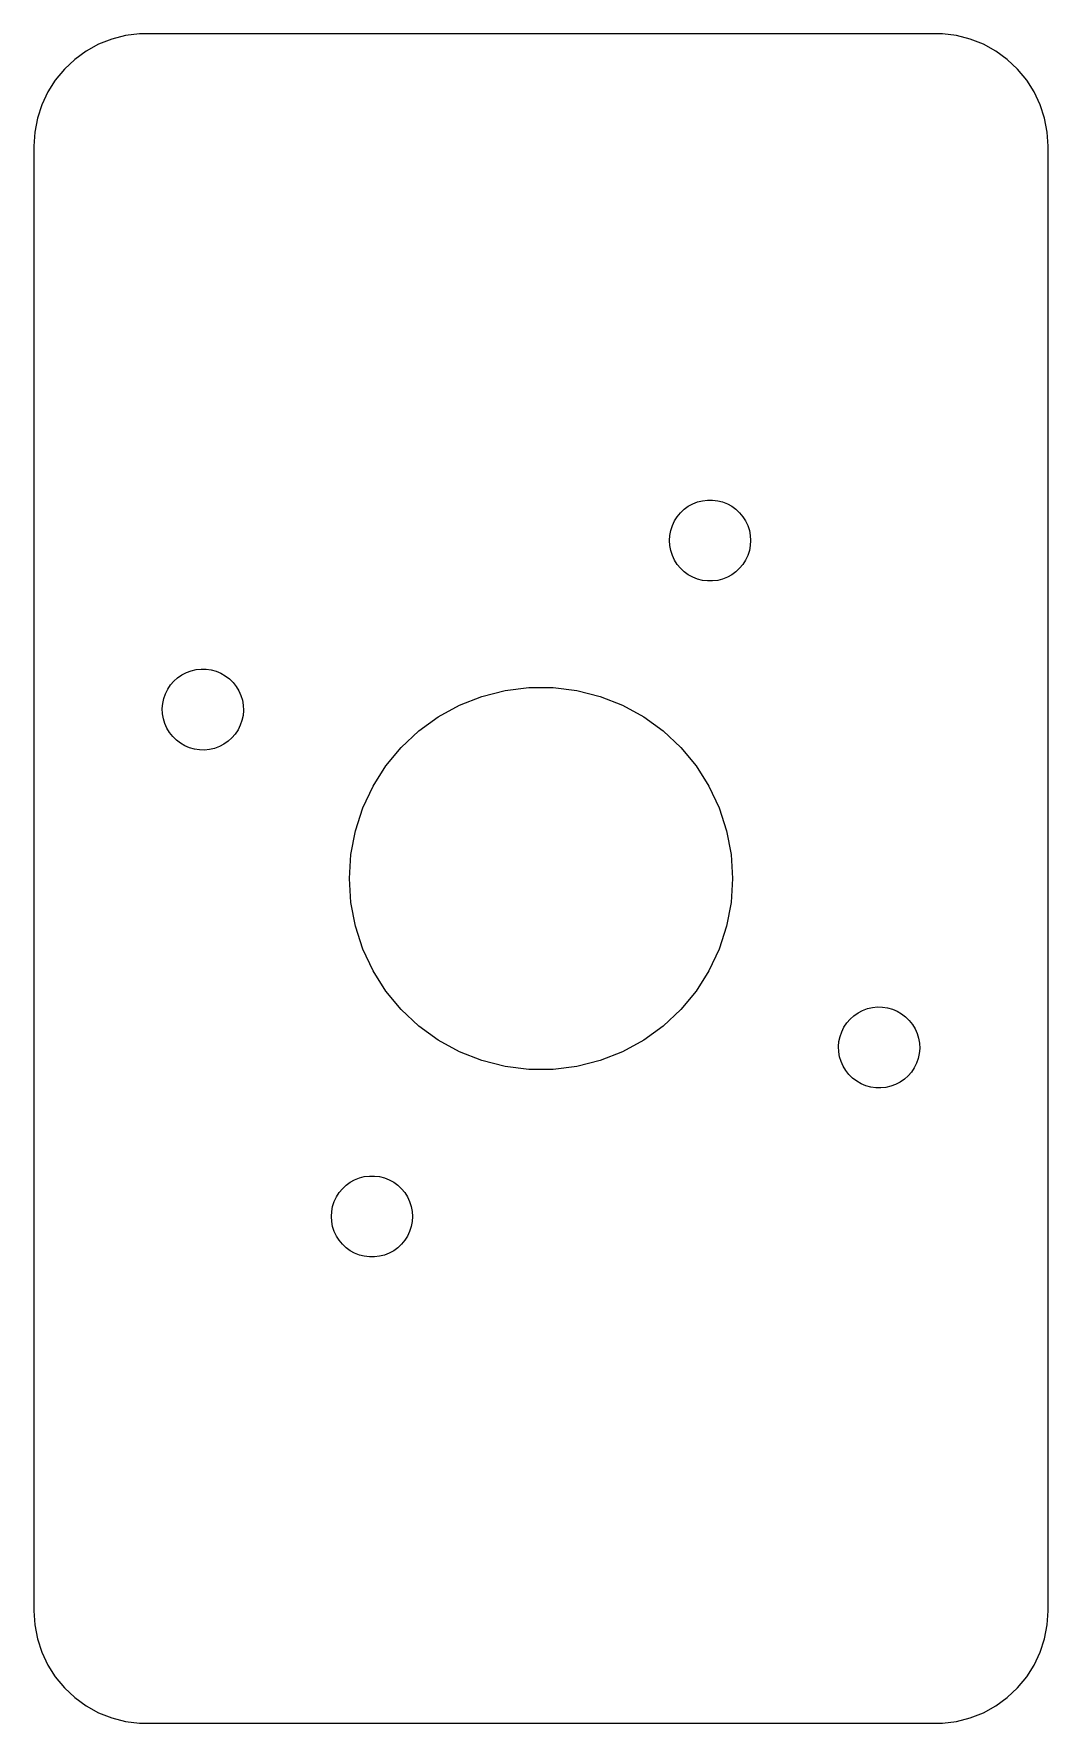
# Model space of a CAD drawing. Header units: metres. Extents: x -22 to 82, y 131 to 289.
# Drawn here: x 37.5 to 82.5, y 130.5 to 205.5 of the extents above; entities that cross this region are included whole.
import ezdxf

# ---------------------------------------------------------------- set-up
doc = ezdxf.new("R2010")
doc.units = ezdxf.units.M

msp = doc.modelspace()

# ---------------------------------------------------------------- linework, layer by layer
for p, q in [((42.186, 205.49), (41.5631, 205.411)), ((77.8139, 205.49), (42.186, 205.49)), ((78.4369, 205.411), (77.8139, 205.49)), ((39.8209, 204.722), (39.3129, 204.353)), ((40.3711, 205.024), (39.8209, 204.722)), ((40.9549, 205.255), (40.3711, 205.024)), ((41.5631, 205.411), (40.9549, 205.255)), ((79.0451, 205.255), (78.4369, 205.411)), ((79.6289, 205.024), (79.0451, 205.255)), ((80.1791, 204.722), (79.6289, 205.024)), ((80.6871, 204.353), (80.1791, 204.722)), ((39.3129, 204.353), (38.8551, 203.923)), ((81.1448, 203.923), (80.6871, 204.353)), ((38.4549, 203.439), (38.1185, 202.909)), ((38.8551, 203.923), (38.4549, 203.439)), ((81.5451, 203.439), (81.1448, 203.923)), ((81.8815, 202.909), (81.5451, 203.439)), ((38.1185, 202.909), (37.8511, 202.341)), ((82.1489, 202.341), (81.8815, 202.909)), ((37.6571, 201.743), (37.5394, 201.127)), ((37.8511, 202.341), (37.6571, 201.743)), ((82.3429, 201.743), (82.1489, 202.341)), ((82.4606, 201.127), (82.3429, 201.743)), ((37.5394, 201.127), (37.5, 200.5)), ((82.5, 200.5), (82.4606, 201.127)), ((37.5, 200.5), (37.5, 135.5)), ((82.5, 135.5), (82.5, 200.5)), ((66.3526, 184.387), (66.5355, 184.52)), ((66.5355, 184.52), (66.7336, 184.629)), ((66.7336, 184.629), (66.9438, 184.712)), ((66.9438, 184.712), (67.1627, 184.768)), ((67.1627, 184.768), (67.387, 184.796)), ((67.387, 184.796), (67.613, 184.796)), ((67.613, 184.796), (67.8373, 184.768)), ((67.8373, 184.768), (68.0562, 184.712)), ((68.0562, 184.712), (68.2664, 184.629)), ((68.2664, 184.629), (68.4645, 184.52)), ((68.4645, 184.52), (68.6474, 184.387)), ((65.8264, 183.663), (65.9226, 183.867)), ((65.9226, 183.867), (66.0438, 184.058)), ((66.0438, 184.058), (66.1879, 184.232)), ((66.1879, 184.232), (66.3526, 184.387)), ((68.6474, 184.387), (68.8121, 184.232)), ((68.8121, 184.232), (68.9562, 184.058)), ((68.9562, 184.058), (69.0773, 183.867)), ((69.0773, 183.867), (69.1736, 183.663)), ((65.7, 183), (65.7142, 183.226)), ((65.7142, 182.774), (65.7, 183)), ((65.7142, 183.226), (65.7565, 183.448)), ((65.7565, 183.448), (65.8264, 183.663)), ((69.1736, 183.663), (69.2434, 183.448)), ((69.2434, 183.448), (69.2858, 183.226)), ((69.2858, 183.226), (69.3, 183)), ((69.3, 183), (69.2858, 182.774)), ((65.7565, 182.552), (65.7142, 182.774)), ((65.8264, 182.337), (65.7565, 182.552)), ((65.9226, 182.133), (65.8264, 182.337)), ((69.1736, 182.337), (69.0773, 182.133)), ((69.2434, 182.552), (69.1736, 182.337)), ((69.2858, 182.774), (69.2434, 182.552)), ((66.0438, 181.942), (65.9226, 182.133)), ((66.1879, 181.768), (66.0438, 181.942)), ((66.3526, 181.613), (66.1879, 181.768)), ((66.5355, 181.48), (66.3526, 181.613)), ((66.7336, 181.371), (66.5355, 181.48)), ((68.4645, 181.48), (68.2664, 181.371)), ((68.6474, 181.613), (68.4645, 181.48)), ((68.8121, 181.768), (68.6474, 181.613)), ((68.9562, 181.942), (68.8121, 181.768)), ((69.0773, 182.133), (68.9562, 181.942)), ((66.9438, 181.288), (66.7336, 181.371)), ((67.1627, 181.232), (66.9438, 181.288)), ((67.387, 181.204), (67.1627, 181.232)), ((67.613, 181.204), (67.387, 181.204)), ((67.8373, 181.232), (67.613, 181.204)), ((68.0562, 181.288), (67.8373, 181.232)), ((68.2664, 181.371), (68.0562, 181.288)), ((43.8819, 176.911), (44.0676, 177.04)), ((44.0676, 177.04), (44.2679, 177.144)), ((44.2679, 177.144), (44.4797, 177.223)), ((44.4797, 177.223), (44.6998, 177.275)), ((44.6998, 177.275), (44.9246, 177.298)), ((44.9246, 177.298), (45.1506, 177.294)), ((45.1506, 177.294), (45.3742, 177.261)), ((45.3742, 177.261), (45.5919, 177.2)), ((45.5919, 177.2), (45.8003, 177.112)), ((45.8003, 177.112), (45.9961, 176.999)), ((45.9961, 176.999), (46.1761, 176.863)), ((43.3406, 176.198), (43.4411, 176.4)), ((43.4411, 176.4), (43.5662, 176.588)), ((43.5662, 176.588), (43.7139, 176.759)), ((43.7139, 176.759), (43.8819, 176.911)), ((46.1761, 176.863), (46.3377, 176.704)), ((46.3377, 176.704), (46.4781, 176.527)), ((46.4781, 176.527), (46.5952, 176.334)), ((46.5952, 176.334), (46.6871, 176.127)), ((57.3734, 176.084), (58.4073, 176.349)), ((58.4073, 176.349), (59.4663, 176.483)), ((59.4663, 176.483), (60.5337, 176.483)), ((60.5337, 176.483), (61.5927, 176.349)), ((61.5927, 176.349), (62.6266, 176.084)), ((43.2004, 175.538), (43.2193, 175.763)), ((43.2099, 175.312), (43.2004, 175.538)), ((43.2193, 175.763), (43.2663, 175.984)), ((43.2663, 175.984), (43.3406, 176.198)), ((46.6871, 176.127), (46.7524, 175.911)), ((46.7524, 175.911), (46.7901, 175.688)), ((46.7996, 175.462), (46.7807, 175.237)), ((46.7901, 175.688), (46.7996, 175.462)), ((55.4455, 175.177), (56.3809, 175.691)), ((56.3809, 175.691), (57.3734, 176.084)), ((62.6266, 176.084), (63.6191, 175.691)), ((63.6191, 175.691), (64.5545, 175.177)), ((43.2476, 175.089), (43.2099, 175.312)), ((43.3129, 174.873), (43.2476, 175.089)), ((43.4048, 174.666), (43.3129, 174.873)), ((46.6593, 174.802), (46.5588, 174.6)), ((46.7337, 175.016), (46.6593, 174.802)), ((46.7807, 175.237), (46.7337, 175.016)), ((54.5819, 174.549), (55.4455, 175.177)), ((64.5545, 175.177), (65.4181, 174.549)), ((43.5219, 174.473), (43.4048, 174.666)), ((43.6623, 174.296), (43.5219, 174.473)), ((43.8238, 174.137), (43.6623, 174.296)), ((44.0039, 174.001), (43.8238, 174.137)), ((44.1996, 173.888), (44.0039, 174.001)), ((45.9324, 173.96), (45.7321, 173.856)), ((46.1181, 174.089), (45.9324, 173.96)), ((46.286, 174.241), (46.1181, 174.089)), ((46.4337, 174.412), (46.286, 174.241)), ((46.5588, 174.6), (46.4337, 174.412)), ((53.8038, 173.819), (54.5819, 174.549)), ((65.4181, 174.549), (66.1962, 173.819)), ((44.408, 173.8), (44.1996, 173.888)), ((44.6257, 173.739), (44.408, 173.8)), ((44.8494, 173.706), (44.6257, 173.739)), ((45.0754, 173.702), (44.8494, 173.706)), ((45.3002, 173.725), (45.0754, 173.702)), ((45.5202, 173.777), (45.3002, 173.725)), ((45.7321, 173.856), (45.5202, 173.777)), ((53.1234, 172.996), (53.8038, 173.819)), ((66.1962, 173.819), (66.8766, 172.996)), ((52.5514, 172.095), (53.1234, 172.996)), ((66.8766, 172.996), (67.4486, 172.095)), ((52.0969, 171.129), (52.5514, 172.095)), ((67.4486, 172.095), (67.9031, 171.129)), ((51.767, 170.114), (52.0969, 171.129)), ((67.9031, 171.129), (68.233, 170.114)), ((51.567, 169.065), (51.767, 170.114)), ((68.233, 170.114), (68.433, 169.065)), ((51.5, 168), (51.567, 169.065)), ((68.433, 169.065), (68.5, 168)), ((51.567, 166.935), (51.5, 168)), ((68.5, 168), (68.433, 166.935)), ((51.767, 165.886), (51.567, 166.935)), ((68.433, 166.935), (68.233, 165.886)), ((52.0969, 164.871), (51.767, 165.886)), ((68.233, 165.886), (67.9031, 164.871)), ((52.5514, 163.905), (52.0969, 164.871)), ((67.9031, 164.871), (67.4486, 163.905)), ((53.1234, 163.004), (52.5514, 163.905)), ((67.4486, 163.905), (66.8766, 163.004)), ((53.8038, 162.181), (53.1234, 163.004)), ((66.8766, 163.004), (66.1962, 162.181)), ((54.5819, 161.451), (53.8038, 162.181)), ((66.1962, 162.181), (65.4181, 161.451)), ((73.8819, 161.911), (74.0676, 162.04)), ((74.0676, 162.04), (74.2679, 162.144)), ((74.2679, 162.144), (74.4797, 162.223)), ((74.4797, 162.223), (74.6998, 162.275)), ((74.6998, 162.275), (74.9246, 162.298)), ((74.9246, 162.298), (75.1506, 162.294)), ((75.1506, 162.294), (75.3742, 162.261)), ((75.3742, 162.261), (75.5919, 162.2)), ((75.5919, 162.2), (75.8003, 162.112)), ((75.8003, 162.112), (75.9961, 161.999)), ((75.9961, 161.999), (76.1761, 161.863)), ((55.4455, 160.823), (54.5819, 161.451)), ((65.4181, 161.451), (64.5545, 160.823)), ((73.3406, 161.198), (73.4411, 161.4)), ((73.4411, 161.4), (73.5662, 161.588)), ((73.5662, 161.588), (73.7139, 161.759)), ((73.7139, 161.759), (73.8819, 161.911)), ((76.1761, 161.863), (76.3377, 161.704)), ((76.3377, 161.704), (76.4781, 161.527)), ((76.4781, 161.527), (76.5952, 161.334)), ((76.5952, 161.334), (76.6871, 161.127)), ((56.3809, 160.309), (55.4455, 160.823)), ((64.5545, 160.823), (63.6191, 160.309)), ((73.2004, 160.538), (73.2193, 160.763)), ((73.2099, 160.312), (73.2004, 160.538)), ((73.2193, 160.763), (73.2663, 160.984)), ((73.2663, 160.984), (73.3406, 161.198)), ((76.6871, 161.127), (76.7524, 160.911)), ((76.7524, 160.911), (76.7901, 160.688)), ((76.7996, 160.462), (76.7807, 160.237)), ((76.7901, 160.688), (76.7996, 160.462)), ((57.3734, 159.916), (56.3809, 160.309)), ((58.4073, 159.651), (57.3734, 159.916)), ((62.6266, 159.916), (61.5927, 159.651)), ((63.6191, 160.309), (62.6266, 159.916)), ((73.2476, 160.089), (73.2099, 160.312)), ((73.3129, 159.873), (73.2476, 160.089)), ((73.4048, 159.666), (73.3129, 159.873)), ((76.6593, 159.802), (76.5588, 159.6)), ((76.7337, 160.016), (76.6593, 159.802)), ((76.7807, 160.237), (76.7337, 160.016)), ((59.4663, 159.517), (58.4073, 159.651)), ((60.5337, 159.517), (59.4663, 159.517)), ((61.5927, 159.651), (60.5337, 159.517)), ((73.5219, 159.473), (73.4048, 159.666)), ((73.6623, 159.296), (73.5219, 159.473)), ((73.8238, 159.137), (73.6623, 159.296)), ((74.0039, 159.001), (73.8238, 159.137)), ((74.1996, 158.888), (74.0039, 159.001)), ((75.9324, 158.96), (75.7321, 158.856)), ((76.1181, 159.089), (75.9324, 158.96)), ((76.286, 159.241), (76.1181, 159.089)), ((76.4337, 159.412), (76.286, 159.241)), ((76.5588, 159.6), (76.4337, 159.412)), ((74.408, 158.8), (74.1996, 158.888)), ((74.6257, 158.739), (74.408, 158.8)), ((74.8494, 158.706), (74.6257, 158.739)), ((75.0754, 158.702), (74.8494, 158.706)), ((75.3002, 158.725), (75.0754, 158.702)), ((75.5202, 158.777), (75.3002, 158.725)), ((75.7321, 158.856), (75.5202, 158.777)), ((51.3526, 154.387), (51.5355, 154.52)), ((51.5355, 154.52), (51.7336, 154.629)), ((51.7336, 154.629), (51.9438, 154.712)), ((51.9438, 154.712), (52.1627, 154.768)), ((52.1627, 154.768), (52.387, 154.796)), ((52.387, 154.796), (52.613, 154.796)), ((52.613, 154.796), (52.8373, 154.768)), ((52.8373, 154.768), (53.0562, 154.712)), ((53.0562, 154.712), (53.2664, 154.629)), ((53.2664, 154.629), (53.4645, 154.52)), ((53.4645, 154.52), (53.6474, 154.387)), ((50.8264, 153.663), (50.9226, 153.867)), ((50.9226, 153.867), (51.0438, 154.058)), ((51.0438, 154.058), (51.1879, 154.232)), ((51.1879, 154.232), (51.3526, 154.387)), ((53.6474, 154.387), (53.8121, 154.232)), ((53.8121, 154.232), (53.9562, 154.058)), ((53.9562, 154.058), (54.0773, 153.867)), ((54.0773, 153.867), (54.1736, 153.663)), ((50.7, 153), (50.7142, 153.226)), ((50.7142, 152.774), (50.7, 153)), ((50.7142, 153.226), (50.7565, 153.448)), ((50.7565, 153.448), (50.8264, 153.663)), ((54.1736, 153.663), (54.2434, 153.448)), ((54.2434, 153.448), (54.2858, 153.226)), ((54.2858, 153.226), (54.3, 153)), ((54.3, 153), (54.2858, 152.774)), ((50.7565, 152.552), (50.7142, 152.774)), ((50.8264, 152.337), (50.7565, 152.552)), ((50.9226, 152.133), (50.8264, 152.337)), ((54.1736, 152.337), (54.0773, 152.133)), ((54.2434, 152.552), (54.1736, 152.337)), ((54.2858, 152.774), (54.2434, 152.552)), ((51.0438, 151.942), (50.9226, 152.133)), ((51.1879, 151.768), (51.0438, 151.942)), ((51.3526, 151.613), (51.1879, 151.768)), ((51.5355, 151.48), (51.3526, 151.613)), ((51.7336, 151.371), (51.5355, 151.48)), ((53.4645, 151.48), (53.2664, 151.371)), ((53.6474, 151.613), (53.4645, 151.48)), ((53.8121, 151.768), (53.6474, 151.613)), ((53.9562, 151.942), (53.8121, 151.768)), ((54.0773, 152.133), (53.9562, 151.942)), ((51.9438, 151.288), (51.7336, 151.371)), ((52.1627, 151.232), (51.9438, 151.288)), ((52.387, 151.204), (52.1627, 151.232)), ((52.613, 151.204), (52.387, 151.204)), ((52.8373, 151.232), (52.613, 151.204)), ((53.0562, 151.288), (52.8373, 151.232)), ((53.2664, 151.371), (53.0562, 151.288)), ((37.5, 135.5), (37.5394, 134.873)), ((82.4606, 134.873), (82.5, 135.5)), ((37.5394, 134.873), (37.6571, 134.257)), ((37.6571, 134.257), (37.8511, 133.659)), ((82.1489, 133.659), (82.3429, 134.257)), ((82.3429, 134.257), (82.4606, 134.873)), ((37.8511, 133.659), (38.1185, 133.091)), ((81.8815, 133.091), (82.1489, 133.659)), ((38.1185, 133.091), (38.4549, 132.561)), ((81.5451, 132.561), (81.8815, 133.091)), ((38.4549, 132.561), (38.8551, 132.077)), ((38.8551, 132.077), (39.3129, 131.647)), ((80.6871, 131.647), (81.1448, 132.077)), ((81.1448, 132.077), (81.5451, 132.561)), ((39.3129, 131.647), (39.8209, 131.278)), ((39.8209, 131.278), (40.3711, 130.976)), ((79.6289, 130.976), (80.1791, 131.278)), ((80.1791, 131.278), (80.6871, 131.647)), ((40.3711, 130.976), (40.9549, 130.745)), ((40.9549, 130.745), (41.5631, 130.589)), ((41.5631, 130.589), (42.186, 130.51)), ((42.186, 130.51), (77.8139, 130.51)), ((77.8139, 130.51), (78.4369, 130.589)), ((78.4369, 130.589), (79.0451, 130.745)), ((79.0451, 130.745), (79.6289, 130.976))]:
    msp.add_line(p, q)

doc.saveas('drawing.dxf')
